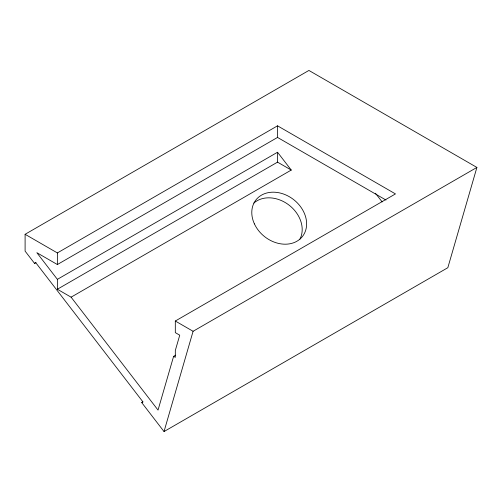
<?xml version="1.0" encoding="UTF-8"?>
<svg xmlns="http://www.w3.org/2000/svg" width="502" height="502" viewBox="0 0 502 502"><rect width="100%" height="100%" fill="white"/><g stroke="black" fill="none" stroke-linecap="round" stroke-linejoin="round"><path stroke-width="0.75" d="M175.644 355.184L173.61 356.357L158.036 410.096L71.096 297.171L57.372 289.246L57.372 279.35L36.847 252.688L57.372 264.541L277.531 137.435L385.982 200.047M34.607 263.462L35.498 262.333L142.656 401.525L141.765 402.654L164.022 431.557L193.088 331.289L476.9 167.43L308.912 70.443L25.1 234.296L25.1 251.119L34.607 263.462L35.962 262.678M476.9 167.43L447.834 267.704L164.022 431.557M25.1 234.296L57.372 252.933L277.531 125.826L395.469 193.916L175.311 321.023L175.311 332.631L179.747 335.192L175.311 350.484L175.311 357.342L173.61 356.357M57.372 279.35L277.531 152.244L291.248 170.065L71.096 297.171M57.372 289.246L277.531 162.14L291.248 170.065M141.765 402.654L143.126 401.87M175.311 321.023L193.088 331.289M375.465 193.257L382.147 201.929M277.531 125.826L277.531 137.435M277.531 152.244L277.531 162.14M57.372 252.933L57.372 264.541M253.861 203.072A29.58 23.531 38.2 0 1 289.252 205.28A29.58 23.531 38.2 0 1 299.932 239.147M254.414 223.892A29.58 23.531 38.2 0 0 301.752 237.32A29.58 23.531 38.2 0 0 281.453 193.364A29.58 23.531 38.2 0 0 254.414 223.892"/></g></svg>
